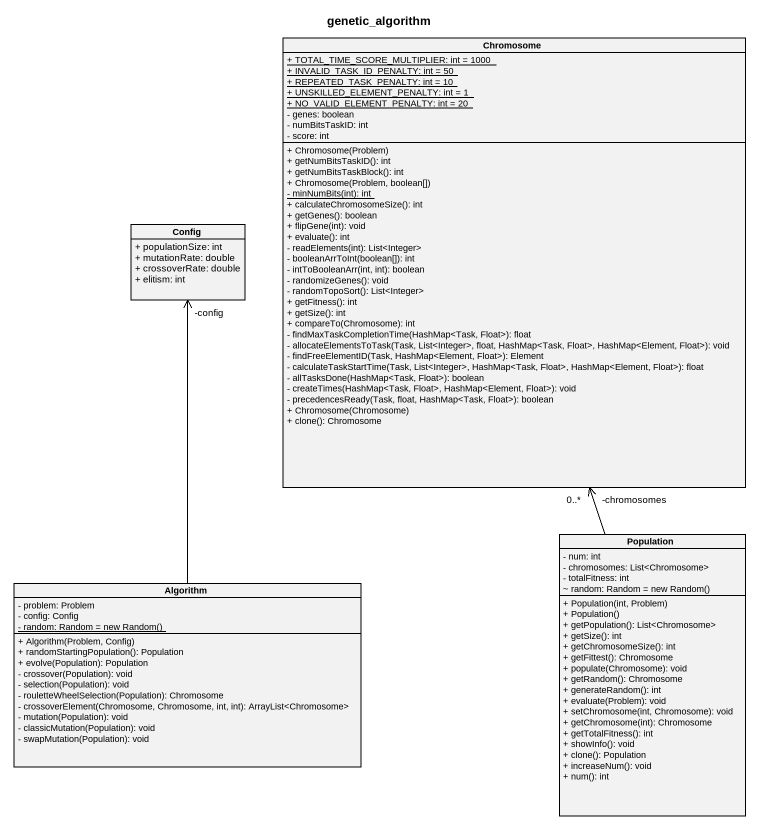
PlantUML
@startuml
title genetic_algorithm
hide circle
hide empty members
skinparam classAttributeIconSize 0
class Chromosome {
  {static} + TOTAL_TIME_SCORE_MULTIPLIER: int = 1000
  {static} + INVALID_TASK_ID_PENALTY: int = 50
  {static} + REPEATED_TASK_PENALTY: int = 10
  {static} + UNSKILLED_ELEMENT_PENALTY: int = 1
  {static} + NO_VALID_ELEMENT_PENALTY: int = 20
  - genes: boolean
  - numBitsTaskID: int
  - score: int
  + Chromosome(Problem)
  + getNumBitsTaskID(): int
  + getNumBitsTaskBlock(): int
  + Chromosome(Problem, boolean[])
  {static} - minNumBits(int): int
  + calculateChromosomeSize(): int
  + getGenes(): boolean
  + flipGene(int): void
  + evaluate(): int
  - readElements(int): List<Integer>
  - booleanArrToInt(boolean[]): int
  - intToBooleanArr(int, int): boolean
  - randomizeGenes(): void
  - randomTopoSort(): List<Integer>
  + getFitness(): int
  + getSize(): int
  + compareTo(Chromosome): int
  - findMaxTaskCompletionTime(HashMap<Task, Float>): float
  - allocateElementsToTask(Task, List<Integer>, float, HashMap<Task, Float>, HashMap<Element, Float>): void
  - findFreeElementID(Task, HashMap<Element, Float>): Element
  - calculateTaskStartTime(Task, List<Integer>, HashMap<Task, Float>, HashMap<Element, Float>): float
  - allTasksDone(HashMap<Task, Float>): boolean
  - createTimes(HashMap<Task, Float>, HashMap<Element, Float>): void
  - precedencesReady(Task, float, HashMap<Task, Float>): boolean
  + Chromosome(Chromosome)
  + clone(): Chromosome
}
class Config {
  + populationSize: int
  + mutationRate: double
  + crossoverRate: double
  + elitism: int
}
class Population {
  - num: int
  - chromosomes: List<Chromosome>
  - totalFitness: int
  {field} ~ random: Random = new Random()
  + Population(int, Problem)
  + Population()
  + getPopulation(): List<Chromosome>
  + getSize(): int
  + getChromosomeSize(): int
  + getFittest(): Chromosome
  + populate(Chromosome): void
  + getRandom(): Chromosome
  + generateRandom(): int
  + evaluate(Problem): void
  + setChromosome(int, Chromosome): void
  + getChromosome(int): Chromosome
  + getTotalFitness(): int
  + showInfo(): void
  + clone(): Population
  + increaseNum(): void
  + num(): int
}
class Algorithm {
  - problem: Problem
  - config: Config
  {static} {field} - random: Random = new Random()
  + Algorithm(Problem, Config)
  + randomStartingPopulation(): Population
  + evolve(Population): Population
  - crossover(Population): void
  - selection(Population): void
  - rouletteWheelSelection(Population): Chromosome
  - crossoverElement(Chromosome, Chromosome, int, int): ArrayList<Chromosome>
  - mutation(Population): void
  - classicMutation(Population): void
  - swapMutation(Population): void
}
Population -up-> "-chromosomes\n0..*" Chromosome
Algorithm -up-> "-config" Config
@enduml
